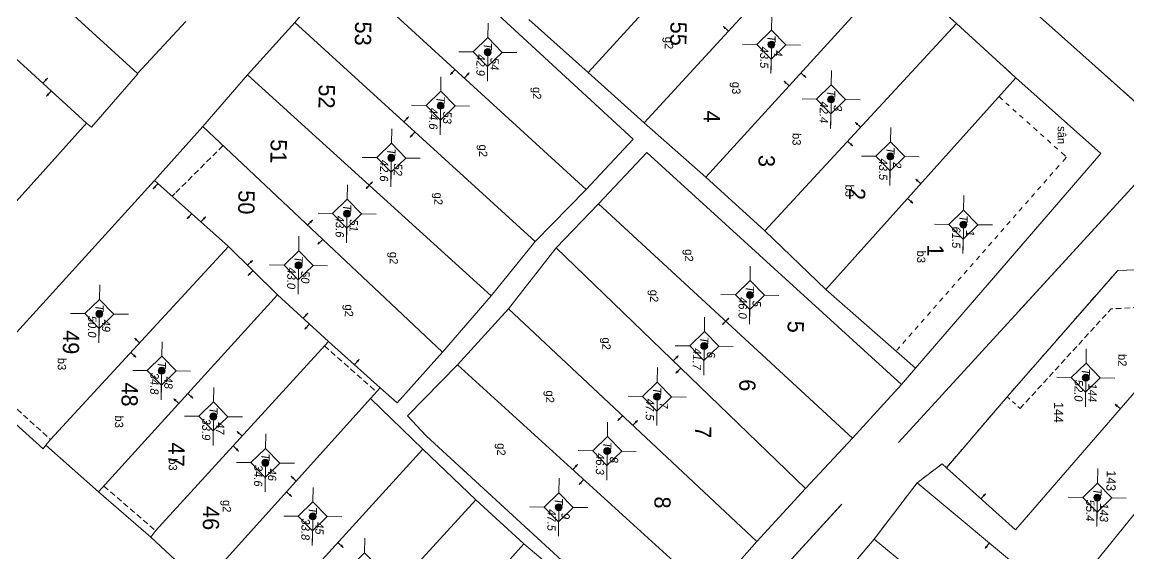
# Model space of a CAD drawing. Extents: x 601689 to 602595, y 1189742 to 1190763.
# Drawn here: x 602256.88 to 602304.61, y 1190360.97 to 1190383.88 of the extents above; entities that cross this region are included whole.
import ezdxf
from ezdxf.enums import TextEntityAlignment as Align

# ---------------------------------------------------------------- set-up
doc = ezdxf.new("R2010")
doc.units = 0
doc.header["$MEASUREMENT"] = 0
doc.linetypes.add('HIDDEN', pattern=[0.375, 0.25, -0.125])
for name, color, linetype in [('10', 250, 'Continuous'), ('11', 7, 'Continuous'), ('13', 7, 'Continuous'), ('14', 7, 'Continuous'), ('15', 7, 'Continuous'), ('16', 7, 'Continuous'), ('22', 7, 'Continuous'), ('25', 7, 'Continuous'), ('53', 7, 'Continuous'), ('57', 7, 'Continuous')]:
    doc.layers.add(name, color=color, linetype=linetype)
doc.layers.get('0').off()
doc.styles.add('TXT', font='vnshx.shx')

# ---------------------------------------------------------------- blocks, each defined once
blk = doc.blocks.new('BDONG')
at = {"color": 7, "linetype": 'Continuous', "lineweight": 0}
for p, q in [((0, 0), (0, -1.508)), ((0, 0), (2.759, 0)), ((0.342, 0), (0.342, -1.508)), ((0.797, 0), (0.797, -1.508)), ((1.274, 0), (1.274, -1.508)), ((1.73, 0), (1.73, -1.508)), ((1.753, 0), (1.753, -1.508)), ((2.072, 0), (2.072, -1.508)), ((2.759, 0), (2.759, -1.508)), ((0, -0.308), (1.73, -0.308)), ((1.753, -0.308), (2.759, -0.308)), ((0, -0.458), (1.73, -0.458)), ((1.753, -0.458), (2.759, -0.458)), ((0, -0.608), (1.73, -0.608)), ((1.753, -0.608), (2.759, -0.608)), ((0, -0.758), (1.73, -0.758)), ((1.753, -0.758), (2.759, -0.758)), ((0, -0.908), (1.73, -0.908)), ((1.753, -0.908), (2.759, -0.908)), ((0, -1.058), (1.73, -1.058)), ((1.753, -1.058), (2.759, -1.058)), ((0, -1.208), (1.73, -1.208)), ((1.753, -1.208), (2.759, -1.208)), ((0, -1.358), (1.73, -1.358)), ((1.753, -1.358), (2.759, -1.358)), ((0, -1.508), (1.73, -1.508)), ((1.753, -1.508), (2.759, -1.508))]:
    blk.add_line(p, q, dxfattribs=at)
at = {"color": 7, "linetype": 'Continuous', "lineweight": 0, "style": 'TXT'}
blk.add_text('B%%182ng c%%184c th%%246a bi%%213n %%174%%233ng ', height=0.049998, rotation=360, dxfattribs=at).set_placement((0.008, 0.046))
for s, height, p in [('(D%%239ng cho ch%%216nh l%%253 bi%%213n %%174%%233ng)', 0.054, (1.743, 0.05)), ('s%%232 TT', 0.05, (0.21, -0.099)), ('s%%232 hi%%214u th%%246a', 0.049998, (1.135, -0.103)), ('s%%232 hi%%214u', 0.049998, (0.639, -0.104)), ('s%%232 hi%%214u th%%246a', 0.049998, (1.612, -0.107)), ('s%%232 TT', 0.05, (1.936, -0.114)), ('s%%232 hi%%214u th%%246a b%%225', 0.049998, (2.559, -0.108)), ('g%%232c c%%241a th%%246a', 0.049998, (1.137, -0.187)), ('Th%%246a th%%170m', 0.049998, (0.227, -0.214)), ('Th%%246a th%%170m', 0.049998, (0.63, -0.213)), ('l%%169n c%%203n', 0.049998, (1.56, -0.224)), ('Th%%246a b%%225', 0.049998, (1.956, -0.203)), ('(ch%%216 %%174%%184nh s%%232 m%%233t l%%199n)', 0.049998, (2.638, -0.204)), ('m%%237i th%%170m', 0.049998, (1.101, -0.282))]:
    blk.add_text(s, height=height, rotation=360, dxfattribs=at).set_placement(p, align=Align.CENTER)
blk = doc.blocks.new('BANG')
at = {"color": 7, "linetype": 'Continuous', "lineweight": 0, "xscale": 9.999585560760034, "yscale": 9.999585560760034, "rotation": 359.9999199552673}
blk.add_blockref('BDONG', (0, 0), dxfattribs=at)
blk = doc.blocks.new('NH3R')
at = {"layer": '16', "color": 7, "linetype": 'Continuous', "lineweight": 0}
for p, q in [((0, 0), (0.297, -0.005)), ((0.297, -0.005), (0.186, 0.031)), ((0.297, -0.005), (0.189, -0.033))]:
    blk.add_line(p, q, dxfattribs=at)
blk = doc.blocks.new('*M308308308308')
at = {"layer": '13', "color": 3, "linetype": 'Continuous', "lineweight": 0}
blk.add_line((602474.359, 1189966.827), (602475.379, 1189966.827), dxfattribs=at)
at = {"layer": '13', "color": 3, "linetype": 'Continuous', "lineweight": 0, "style": 'TXT', "oblique": 7.6055}
for s, p in [('143', (602474.509, 1189967.127)), ('55.4', (602474.359, 1189966.527))]:
    blk.add_text(s, height=0.36, dxfattribs=at).set_placement(p, align=Align.MIDDLE_LEFT)
blk.add_text('T', height=0.36, dxfattribs=at).set_placement((602474.162, 1189966.827), align=Align.MIDDLE_RIGHT)
blk = doc.blocks.new('*M312312312312')
at = {"layer": '13', "color": 3, "linetype": 'Continuous', "lineweight": 0}
blk.add_line((602469.201, 1189966.256), (602470.221, 1189966.256), dxfattribs=at)
at = {"layer": '13', "color": 3, "linetype": 'Continuous', "lineweight": 0, "style": 'TXT', "oblique": 7.6055}
for s, p in [('144', (602469.351, 1189966.556)), ('52.0', (602469.201, 1189965.956))]:
    blk.add_text(s, height=0.36, dxfattribs=at).set_placement(p, align=Align.MIDDLE_LEFT)
blk.add_text('T', height=0.36, dxfattribs=at).set_placement((602469.004, 1189966.256), align=Align.MIDDLE_RIGHT)
blk = doc.blocks.new('CENTRD')
at = {"layer": '11', "linetype": 'Continuous', "lineweight": 0}
h = blk.add_hatch(color=2, dxfattribs=at)
edge = h.paths.add_edge_path()
edge.add_arc((0, 0), 0.15, 0, 360)
at = {"layer": '11', "color": 2, "linetype": 'Continuous', "lineweight": 0}
for p, q in [((0, 1.25), (0, 0.625)), ((0, 0.625), (-0.625, 0)), ((0.625, 0), (0, 0.625)), ((-0.625, 0), (-1.25, 0)), ((-0.625, 0), (0, -0.625)), ((0, -0.625), (0.625, 0)), ((1.25, 0), (0.625, 0)), ((0, -0.625), (0, -1.25))]:
    blk.add_line(p, q, dxfattribs=at)
blk.add_circle((0, 0), 0.15, dxfattribs=at)
blk = doc.blocks.new('NH3')
at = {"layer": '16', "color": 7, "linetype": 'Continuous', "lineweight": 0}
for p, q in [((-0.199, -0.002), (-0.113, 0.021)), ((0.197, -0.012), (0.107, 0.015)), ((-0.199, -0.002), (0.197, -0.012)), ((-0.199, -0.002), (-0.116, -0.035)), ((0.197, -0.012), (0.104, -0.027))]:
    blk.add_line(p, q, dxfattribs=at)
blk = doc.blocks.new('*M1081108110811081')
at = {"layer": '13', "color": 3, "linetype": 'Continuous', "lineweight": 0}
blk.add_line((602462.677, 1189960.881), (602463.697, 1189960.881), dxfattribs=at)
at = {"layer": '13', "color": 3, "linetype": 'Continuous', "lineweight": 0, "style": 'TXT', "oblique": 7.6055}
for s, p in [('1', (602462.827, 1189961.181)), ('61.5', (602462.677, 1189960.581))]:
    blk.add_text(s, height=0.36, dxfattribs=at).set_placement(p, align=Align.MIDDLE_LEFT)
blk.add_text('T', height=0.36, dxfattribs=at).set_placement((602462.48, 1189960.881), align=Align.MIDDLE_RIGHT)
blk = doc.blocks.new('*M1082108210821082')
at = {"layer": '13', "color": 3, "linetype": 'Continuous', "lineweight": 0}
blk.add_line((602459.787, 1189957.689), (602460.807, 1189957.689), dxfattribs=at)
at = {"layer": '13', "color": 3, "linetype": 'Continuous', "lineweight": 0, "style": 'TXT', "oblique": 7.6055}
for s, p in [('2', (602459.937, 1189957.989)), ('43.5', (602459.787, 1189957.389))]:
    blk.add_text(s, height=0.36, dxfattribs=at).set_placement(p, align=Align.MIDDLE_LEFT)
blk.add_text('T', height=0.36, dxfattribs=at).set_placement((602459.59, 1189957.689), align=Align.MIDDLE_RIGHT)
blk = doc.blocks.new('*M1083108310831083')
at = {"layer": '13', "color": 3, "linetype": 'Continuous', "lineweight": 0}
blk.add_line((602457.366, 1189955.097), (602458.386, 1189955.097), dxfattribs=at)
at = {"layer": '13', "color": 3, "linetype": 'Continuous', "lineweight": 0, "style": 'TXT', "oblique": 7.6055}
blk.add_text('T', height=0.36, dxfattribs=at).set_placement((602457.169, 1189955.097), align=Align.MIDDLE_RIGHT)
for s, p in [('3', (602457.516, 1189955.397)), ('42.4', (602457.366, 1189954.797))]:
    blk.add_text(s, height=0.36, dxfattribs=at).set_placement(p, align=Align.MIDDLE_LEFT)
blk = doc.blocks.new('*M1084108410841084')
at = {"layer": '13', "color": 3, "linetype": 'Continuous', "lineweight": 0}
blk.add_line((602455.042, 1189952.49), (602456.062, 1189952.49), dxfattribs=at)
at = {"layer": '13', "color": 3, "linetype": 'Continuous', "lineweight": 0, "style": 'TXT', "oblique": 7.6055}
for s, p in [('4', (602455.192, 1189952.79)), ('43.5', (602455.042, 1189952.19))]:
    blk.add_text(s, height=0.36, dxfattribs=at).set_placement(p, align=Align.MIDDLE_LEFT)
blk.add_text('T', height=0.36, dxfattribs=at).set_placement((602454.845, 1189952.49), align=Align.MIDDLE_RIGHT)
blk = doc.blocks.new('*M1085108510851085')
at = {"layer": '13', "color": 3, "linetype": 'Continuous', "lineweight": 0}
blk.add_line((602465.847, 1189951.719), (602466.867, 1189951.719), dxfattribs=at)
at = {"layer": '13', "color": 3, "linetype": 'Continuous', "lineweight": 0, "style": 'TXT', "oblique": 7.6055}
blk.add_text('T', height=0.36, dxfattribs=at).set_placement((602465.65, 1189951.719), align=Align.MIDDLE_RIGHT)
for s, p in [('5', (602465.997, 1189952.019)), ('46.0', (602465.847, 1189951.419))]:
    blk.add_text(s, height=0.36, dxfattribs=at).set_placement(p, align=Align.MIDDLE_LEFT)
blk = doc.blocks.new('*M1088108810881088')
at = {"layer": '13', "color": 3, "linetype": 'Continuous', "lineweight": 0}
blk.add_line((602468.076, 1189949.781), (602469.096, 1189949.781), dxfattribs=at)
at = {"layer": '13', "color": 3, "linetype": 'Continuous', "lineweight": 0, "style": 'TXT', "oblique": 7.6055}
blk.add_text('T', height=0.36, dxfattribs=at).set_placement((602467.879, 1189949.781), align=Align.MIDDLE_RIGHT)
for s, p in [('6', (602468.226, 1189950.081)), ('41.7', (602468.076, 1189949.481))]:
    blk.add_text(s, height=0.36, dxfattribs=at).set_placement(p, align=Align.MIDDLE_LEFT)
blk = doc.blocks.new('*M1090109010901090')
at = {"layer": '13', "color": 3, "linetype": 'Continuous', "lineweight": 0}
blk.add_line((602470.285, 1189947.782), (602471.305, 1189947.782), dxfattribs=at)
at = {"layer": '13', "color": 3, "linetype": 'Continuous', "lineweight": 0, "style": 'TXT', "oblique": 7.6055}
for s, p in [('7', (602470.435, 1189948.082)), ('47.5', (602470.285, 1189947.482))]:
    blk.add_text(s, height=0.36, dxfattribs=at).set_placement(p, align=Align.MIDDLE_LEFT)
blk.add_text('T', height=0.36, dxfattribs=at).set_placement((602470.088, 1189947.782), align=Align.MIDDLE_RIGHT)
blk = doc.blocks.new('*M1094109410941094')
at = {"layer": '13', "color": 3, "linetype": 'Continuous', "lineweight": 0}
blk.add_line((602472.66, 1189945.665), (602473.68, 1189945.665), dxfattribs=at)
at = {"layer": '13', "color": 3, "linetype": 'Continuous', "lineweight": 0, "style": 'TXT', "oblique": 7.6055}
for s, p in [('8', (602472.81, 1189945.965)), ('46.3', (602472.66, 1189945.365))]:
    blk.add_text(s, height=0.36, dxfattribs=at).set_placement(p, align=Align.MIDDLE_LEFT)
blk.add_text('T', height=0.36, dxfattribs=at).set_placement((602472.463, 1189945.665), align=Align.MIDDLE_RIGHT)
blk = doc.blocks.new('*M1097109710971097')
at = {"layer": '13', "color": 3, "linetype": 'Continuous', "lineweight": 0}
blk.add_line((602475.111, 1189943.612), (602476.131, 1189943.612), dxfattribs=at)
at = {"layer": '13', "color": 3, "linetype": 'Continuous', "lineweight": 0, "style": 'TXT', "oblique": 7.6055}
blk.add_text('T', height=0.36, dxfattribs=at).set_placement((602474.914, 1189943.612), align=Align.MIDDLE_RIGHT)
for s, p in [('9', (602475.261, 1189943.912)), ('47.5', (602475.111, 1189943.312))]:
    blk.add_text(s, height=0.36, dxfattribs=at).set_placement(p, align=Align.MIDDLE_LEFT)
blk = doc.blocks.new('*M1103110311031103')
at = {"layer": '13', "color": 3, "linetype": 'Continuous', "lineweight": 0}
blk.add_line((602455.545, 1189940.266), (602456.565, 1189940.266), dxfattribs=at)
at = {"layer": '13', "color": 3, "linetype": 'Continuous', "lineweight": 0, "style": 'TXT', "oblique": 7.6055}
blk.add_text('T', height=0.36, dxfattribs=at).set_placement((602455.348, 1189940.266), align=Align.MIDDLE_RIGHT)
for s, p in [('54', (602455.695, 1189940.566)), ('42.9', (602455.545, 1189939.966))]:
    blk.add_text(s, height=0.36, dxfattribs=at).set_placement(p, align=Align.MIDDLE_LEFT)
blk = doc.blocks.new('*M1109110911091109')
at = {"layer": '13', "color": 3, "linetype": 'Continuous', "lineweight": 0}
blk.add_line((602457.885, 1189938.263), (602458.905, 1189938.263), dxfattribs=at)
at = {"layer": '13', "color": 3, "linetype": 'Continuous', "lineweight": 0, "style": 'TXT', "oblique": 7.6055}
for s, p in [('53', (602458.035, 1189938.563)), ('44.6', (602457.885, 1189937.963))]:
    blk.add_text(s, height=0.36, dxfattribs=at).set_placement(p, align=Align.MIDDLE_LEFT)
blk.add_text('T', height=0.36, dxfattribs=at).set_placement((602457.688, 1189938.263), align=Align.MIDDLE_RIGHT)
blk = doc.blocks.new('*M1113111311131113')
at = {"layer": '13', "color": 3, "linetype": 'Continuous', "lineweight": 0}
blk.add_line((602460.159, 1189936.17), (602461.179, 1189936.17), dxfattribs=at)
at = {"layer": '13', "color": 3, "linetype": 'Continuous', "lineweight": 0, "style": 'TXT', "oblique": 7.6055}
for s, p in [('52', (602460.309, 1189936.47)), ('42.6', (602460.159, 1189935.87))]:
    blk.add_text(s, height=0.36, dxfattribs=at).set_placement(p, align=Align.MIDDLE_LEFT)
blk.add_text('T', height=0.36, dxfattribs=at).set_placement((602459.962, 1189936.17), align=Align.MIDDLE_RIGHT)
blk = doc.blocks.new('*M1118111811181118')
at = {"layer": '13', "color": 3, "linetype": 'Continuous', "lineweight": 0}
blk.add_line((602462.594, 1189934.297), (602463.614, 1189934.297), dxfattribs=at)
at = {"layer": '13', "color": 3, "linetype": 'Continuous', "lineweight": 0, "style": 'TXT', "oblique": 7.6055}
for s, p in [('51', (602462.744, 1189934.597)), ('43.6', (602462.594, 1189933.997))]:
    blk.add_text(s, height=0.36, dxfattribs=at).set_placement(p, align=Align.MIDDLE_LEFT)
blk.add_text('T', height=0.36, dxfattribs=at).set_placement((602462.397, 1189934.297), align=Align.MIDDLE_RIGHT)
blk = doc.blocks.new('*M1119111911191119')
at = {"layer": '13', "color": 3, "linetype": 'Continuous', "lineweight": 0}
blk.add_line((602475.662, 1189933.008), (602476.682, 1189933.008), dxfattribs=at)
at = {"layer": '13', "color": 3, "linetype": 'Continuous', "lineweight": 0, "style": 'TXT', "oblique": 7.6055}
for s, p in [('45', (602475.812, 1189933.308)), ('33.8', (602475.662, 1189932.708))]:
    blk.add_text(s, height=0.36, dxfattribs=at).set_placement(p, align=Align.MIDDLE_LEFT)
blk.add_text('T', height=0.36, dxfattribs=at).set_placement((602475.465, 1189933.008), align=Align.MIDDLE_RIGHT)
blk = doc.blocks.new('*M1123112311231123')
at = {"layer": '13', "color": 3, "linetype": 'Continuous', "lineweight": 0}
blk.add_line((602464.85, 1189932.239), (602465.87, 1189932.239), dxfattribs=at)
at = {"layer": '13', "color": 3, "linetype": 'Continuous', "lineweight": 0, "style": 'TXT', "oblique": 7.6055}
for s, p in [('50', (602465, 1189932.539)), ('43.0', (602464.85, 1189931.939))]:
    blk.add_text(s, height=0.36, dxfattribs=at).set_placement(p, align=Align.MIDDLE_LEFT)
blk.add_text('T', height=0.36, dxfattribs=at).set_placement((602464.653, 1189932.239), align=Align.MIDDLE_RIGHT)
blk = doc.blocks.new('*M1125112511251125')
at = {"layer": '13', "color": 3, "linetype": 'Continuous', "lineweight": 0}
blk.add_line((602473.382, 1189930.936), (602474.402, 1189930.936), dxfattribs=at)
at = {"layer": '13', "color": 3, "linetype": 'Continuous', "lineweight": 0, "style": 'TXT', "oblique": 7.6055}
for s, p in [('46', (602473.532, 1189931.236)), ('34.6', (602473.382, 1189930.636))]:
    blk.add_text(s, height=0.36, dxfattribs=at).set_placement(p, align=Align.MIDDLE_LEFT)
blk.add_text('T', height=0.36, dxfattribs=at).set_placement((602473.185, 1189930.936), align=Align.MIDDLE_RIGHT)
blk = doc.blocks.new('*M1130113011301130')
at = {"layer": '13', "color": 3, "linetype": 'Continuous', "lineweight": 0}
blk.add_line((602471.416, 1189928.665), (602472.436, 1189928.665), dxfattribs=at)
at = {"layer": '13', "color": 3, "linetype": 'Continuous', "lineweight": 0, "style": 'TXT', "oblique": 7.6055}
for s, p in [('47', (602471.566, 1189928.965)), ('33.9', (602471.416, 1189928.365))]:
    blk.add_text(s, height=0.36, dxfattribs=at).set_placement(p, align=Align.MIDDLE_LEFT)
blk.add_text('T', height=0.36, dxfattribs=at).set_placement((602471.219, 1189928.665), align=Align.MIDDLE_RIGHT)
blk = doc.blocks.new('*M1135113511351135')
at = {"layer": '13', "color": 3, "linetype": 'Continuous', "lineweight": 0}
blk.add_line((602469.479, 1189926.403), (602470.499, 1189926.403), dxfattribs=at)
at = {"layer": '13', "color": 3, "linetype": 'Continuous', "lineweight": 0, "style": 'TXT', "oblique": 7.6055}
blk.add_text('T', height=0.36, dxfattribs=at).set_placement((602469.282, 1189926.403), align=Align.MIDDLE_RIGHT)
for s, p in [('48', (602469.629, 1189926.703)), ('34.8', (602469.479, 1189926.103))]:
    blk.add_text(s, height=0.36, dxfattribs=at).set_placement(p, align=Align.MIDDLE_LEFT)
blk = doc.blocks.new('*M1141114111411141')
at = {"layer": '13', "color": 3, "linetype": 'Continuous', "lineweight": 0}
blk.add_line((602467.065, 1189923.681), (602468.085, 1189923.681), dxfattribs=at)
at = {"layer": '13', "color": 3, "linetype": 'Continuous', "lineweight": 0, "style": 'TXT', "oblique": 7.6055}
for s, p in [('49', (602467.215, 1189923.981)), ('50.0', (602467.065, 1189923.381))]:
    blk.add_text(s, height=0.36, dxfattribs=at).set_placement(p, align=Align.MIDDLE_LEFT)
blk.add_text('T', height=0.36, dxfattribs=at).set_placement((602466.868, 1189923.681), align=Align.MIDDLE_RIGHT)

msp = doc.modelspace()

# ---------------------------------------------------------------- linework, layer by layer
at = {"layer": '10', "color": 7, "linetype": 'Continuous', "lineweight": 0}
for p, q in [((602261.851, 1190381.674), (602250.888, 1190391.705)), ((602281.292, 1190381.717), (602289.628, 1190390.853)), ((602292.099, 1190388.689), (602283.713, 1190379.544)), ((602270.694, 1190386.283), (602268.641, 1190383.871)), ((602270.694, 1190386.283), (602281.213, 1190376.678)), ((602294.565, 1190386.195), (602286.36, 1190377.207)), ((602294.565, 1190386.195), (602297.171, 1190383.82)), ((602261.851, 1190381.674), (602263.941, 1190383.916)), ((602268.641, 1190383.871), (602266.6, 1190381.609)), ((602268.641, 1190383.871), (602279.002, 1190374.428)), ((602278.733, 1190384.003), (602281.292, 1190381.717)), ((602288.909, 1190374.892), (602297.171, 1190383.82)), ((602297.171, 1190383.82), (602299.74, 1190381.484)), ((602256.609, 1190382.316), (602259.661, 1190379.534)), ((602266.6, 1190381.609), (602264.68, 1190379.385)), ((602266.6, 1190381.609), (602277.11, 1190372.094)), ((602281.292, 1190381.717), (602283.713, 1190379.544)), ((602299.74, 1190381.484), (602291.544, 1190372.357)), ((602283.713, 1190379.544), (602286.36, 1190377.207)), ((602264.68, 1190379.385), (602262.598, 1190377.053)), ((602264.68, 1190379.385), (602275.007, 1190369.663)), ((602265.789, 1190374.21), (602262.598, 1190377.053)), ((602286.36, 1190377.207), (602288.909, 1190374.892)), ((602279.002, 1190374.428), (602281.213, 1190376.678)), ((602281.735, 1190376.051), (602279.908, 1190374.156)), ((602292.686, 1190365.95), (602281.735, 1190376.051)), ((602291.544, 1190372.357), (602288.909, 1190374.892)), ((602267.9, 1190372.131), (602265.789, 1190374.21)), ((602277.11, 1190372.094), (602279.002, 1190374.428)), ((602279.908, 1190374.156), (602277.862, 1190371.524)), ((602290.667, 1190363.787), (602279.908, 1190374.156)), ((602260.173, 1190363.636), (602267.9, 1190372.131)), ((602270.093, 1190370.121), (602267.9, 1190372.131)), ((602275.007, 1190369.663), (602277.11, 1190372.094)), ((602277.862, 1190371.524), (602275.659, 1190369.114)), ((602288.566, 1190361.507), (602277.862, 1190371.524)), ((602311.129, 1190370.448), (602301.729, 1190358.836)), ((602270.093, 1190370.121), (602272.325, 1190368.129)), ((602275.659, 1190369.114), (602286.554, 1190359.224)), ((602272.325, 1190368.129), (602271.909, 1190367.665)), ((602271.909, 1190367.665), (602264.659, 1190359.625)), ((602274.169, 1190365.484), (602271.909, 1190367.665)), ((602257.9, 1190365.647), (602260.173, 1190363.636)), ((602290.667, 1190363.787), (602292.686, 1190365.95)), ((602274.169, 1190365.484), (602266.838, 1190357.435)), ((602276.449, 1190363.303), (602274.169, 1190365.484)), ((602288.566, 1190361.507), (602290.667, 1190363.787)), ((602295.48, 1190364.032), (602293.628, 1190361.607)), ((602295.48, 1190364.032), (602301.729, 1190358.836)), ((602260.173, 1190363.636), (602262.427, 1190361.695)), ((602269.181, 1190355.382), (602276.449, 1190363.303)), ((602278.514, 1190361.395), (602276.449, 1190363.303)), ((602262.427, 1190361.695), (602264.659, 1190359.625)), ((602278.514, 1190361.395), (602271.424, 1190353.491)), ((602280.956, 1190359.361), (602278.514, 1190361.395)), ((602286.554, 1190359.224), (602288.566, 1190361.507)), ((602293.628, 1190361.607), (602291.695, 1190359.324)), ((602293.628, 1190361.607), (602302.695, 1190354.123))]:
    msp.add_line(p, q, dxfattribs=at)
for points in [[(602281.213, 1190376.678), (602283.233, 1190378.841), (602272.656, 1190388.596), (602270.694, 1190386.283)], [(602259.661, 1190379.534), (602259.879, 1190379.351), (602261.87, 1190381.653), (602261.851, 1190381.674)], [(602299.74, 1190381.484), (602303.406, 1190378.224), (602295.408, 1190368.973), (602291.544, 1190372.357)], [(602248.909, 1190373.611), (602251.626, 1190371.144), (602251.895, 1190371.08), (602252.226, 1190371.145), (602252.377, 1190371.223), (602254.238, 1190373.528), (602257.538, 1190377.153), (602259.661, 1190379.534)], [(602281.735, 1190376.051), (602283.825, 1190378.262), (602294.798, 1190368.272), (602292.686, 1190365.95)], [(602262.598, 1190377.053), (602254.637, 1190368.332), (602257.788, 1190365.499), (602257.9, 1190365.647)], [(602265.789, 1190374.21), (602258.104, 1190365.904), (602257.9, 1190365.647)], [(602296.74, 1190364.684), (602299.361, 1190367.739), (602304.127, 1190373.184), (602307.788, 1190373.314), (602308.766, 1190372.43)], [(602308.766, 1190372.43), (602299.713, 1190362.004), (602296.74, 1190364.684)], [(602262.427, 1190361.695), (602262.64, 1190361.962), (602270.093, 1190370.121)], [(602272.325, 1190368.129), (602273.057, 1190367.479), (602275.007, 1190369.663)], [(602275.659, 1190369.114), (602273.498, 1190366.913), (602274.307, 1190366.062), (602284.41, 1190356.773), (602286.554, 1190359.224)], [(602296.74, 1190364.684), (602296.552, 1190364.847), (602295.48, 1190364.032)]]:
    msp.add_lwpolyline(points, dxfattribs=at)
at = {"layer": '14', "color": 6, "linetype": 'HIDDEN', "lineweight": 0}
for p, q in [((602299.009, 1190380.674), (602299.157, 1190380.542)), ((602299.305, 1190380.411), (602299.453, 1190380.279)), ((602299.601, 1190380.136), (602299.749, 1190380.004)), ((602299.897, 1190379.872), (602300.055, 1190379.74)), ((602300.205, 1190379.608), (602300.353, 1190379.475)), ((602300.501, 1190379.344), (602300.649, 1190379.202)), ((602300.797, 1190379.07), (602300.945, 1190378.938)), ((602265.548, 1190378.563), (602263.47, 1190376.502)), ((602301.093, 1190378.806), (602301.241, 1190378.673)), ((602301.389, 1190378.541), (602301.537, 1190378.409)), ((602301.686, 1190378.278), (602301.923, 1190378.064)), ((602301.923, 1190378.064), (602301.73, 1190377.847)), ((602301.598, 1190377.699), (602301.466, 1190377.55)), ((602301.07, 1190377.096), (602300.938, 1190376.948)), ((602301.334, 1190377.402), (602301.201, 1190377.244)), ((602300.806, 1190376.8), (602300.674, 1190376.651)), ((602263.47, 1190376.502), (602263.348, 1190376.383)), ((602300.277, 1190376.197), (602300.145, 1190376.048)), ((602300.541, 1190376.493), (602300.409, 1190376.345)), ((602300.014, 1190375.9), (602299.881, 1190375.742)), ((602299.485, 1190375.298), (602299.353, 1190375.149)), ((602299.749, 1190375.594), (602299.617, 1190375.446)), ((602298.957, 1190374.695), (602298.825, 1190374.546)), ((602299.22, 1190374.991), (602299.089, 1190374.843)), ((602298.693, 1190374.398), (602298.56, 1190374.24)), ((602298.164, 1190373.796), (602298.033, 1190373.647)), ((602298.428, 1190374.092), (602298.296, 1190373.944)), ((602297.901, 1190373.489), (602297.768, 1190373.341)), ((602297.372, 1190372.896), (602297.24, 1190372.748)), ((602297.636, 1190373.193), (602297.504, 1190373.044)), ((602296.844, 1190372.294), (602296.712, 1190372.145)), ((602297.107, 1190372.59), (602296.976, 1190372.442)), ((602296.58, 1190371.997), (602296.447, 1190371.839)), ((602296.051, 1190371.394), (602295.92, 1190371.246)), ((602296.315, 1190371.691), (602296.183, 1190371.542)), ((602299.915, 1190367.231), (602303.844, 1190371.528)), ((602307.287, 1190371.7), (602303.844, 1190371.528)), ((602295.787, 1190371.088), (602295.655, 1190370.94)), ((602295.259, 1190370.495), (602295.126, 1190370.337)), ((602295.523, 1190370.792), (602295.391, 1190370.643)), ((602269.92, 1190369.932), (602272.163, 1190367.951)), ((602294.731, 1190369.892), (602294.599, 1190369.744)), ((602294.995, 1190370.189), (602294.863, 1190370.04)), ((602254.993, 1190368.707), (602258.104, 1190365.904)), ((602299.361, 1190367.739), (602299.47, 1190367.637)), ((602299.588, 1190367.535), (602299.716, 1190367.414)), ((602299.816, 1190367.323), (602299.915, 1190367.231)), ((602260.407, 1190363.893), (602262.64, 1190361.962))]:
    msp.add_line(p, q, dxfattribs=at)
at = {"layer": '22', "color": 7, "linetype": 'HIDDEN', "lineweight": 0}
for q in [(602307.788, 1190373.314), (602299.361, 1190367.739)]:
    msp.add_line((602304.127, 1190373.184), q, dxfattribs=at)
msp.add_lwpolyline([(602299.361, 1190367.739), (602296.74, 1190364.684), (602296.552, 1190364.847), (602295.48, 1190364.032), (602293.628, 1190361.607), (602291.695, 1190359.324), (602289.657, 1190357.241), (602287.365, 1190354.942), (602279.665, 1190346.967), (602283.15, 1190343.609), (602285.558, 1190341.327), (602287.957, 1190339.044), (602289.802, 1190340.869)], dxfattribs=at)
at = {"layer": '25', "color": 7, "linetype": 'Continuous', "lineweight": 0}
for p, q in [((602294.565, 1190386.195), (602297.171, 1190383.82)), ((602297.171, 1190383.82), (602299.74, 1190381.484)), ((602299.138, 1190382.032), (602299.74, 1190381.484)), ((602299.74, 1190381.484), (602303.406, 1190378.224)), ((602299.74, 1190381.484), (602303.406, 1190378.224)), ((602303.406, 1190378.224), (602295.408, 1190368.973)), ((602303.406, 1190378.224), (602298.517, 1190372.57)), ((602304.127, 1190373.184), (602307.788, 1190373.314)), ((602304.127, 1190373.184), (602301.464, 1190370.14)), ((602295.408, 1190368.973), (602294.798, 1190368.272)), ((602292.686, 1190365.95), (602294.798, 1190368.272)), ((602290.667, 1190363.787), (602292.686, 1190365.95)), ((602288.566, 1190361.507), (602290.667, 1190363.787)), ((602286.554, 1190359.224), (602288.566, 1190361.507))]:
    msp.add_line(p, q, dxfattribs=at)
at = {"layer": '57', "color": 172, "linetype": 'Continuous', "lineweight": 0}
for p, q in [((602287.369, 1190396.065), (602318.609, 1190368.205)), ((602287.547, 1190395.902), (602311.09, 1190374.908)), ((602294.674, 1190365.773), (602306.664, 1190378.86)), ((602294.674, 1190365.773), (602306.664, 1190378.86)), ((602299.811, 1190371.372), (602306.664, 1190378.86)), ((602276.471, 1190345.912), (602292.227, 1190363.107)), ((602276.471, 1190345.912), (602292.176, 1190363.047))]:
    msp.add_line(p, q, dxfattribs=at)
msp.add_lwpolyline([(602303.167, 1190381.978), (602306.664, 1190378.86), (602310.448, 1190375.487), (602318.609, 1190368.205)], dxfattribs=at)

# ---------------------------------------------------------------- block references
at = {"color": 7, "linetype": 'Continuous', "lineweight": 0, "rotation": 269.2144660607985}
msp.add_blockref('BANG', (602262.228, 1190392.439), dxfattribs=at)
at = {"layer": '11', "color": 2, "linetype": 'Continuous', "lineweight": 0, "rotation": 269.1680420500809}
for p in [(602276.963, 1190382.591), (602289.193, 1190382.917), (602291.766, 1190380.555), (602274.927, 1190380.281), (602272.801, 1190378.037), (602294.323, 1190378.097), (602270.893, 1190375.63), (602297.473, 1190375.161), (602268.802, 1190373.404), (602288.266, 1190372.124), (602260.213, 1190371.313), (602286.296, 1190369.923), (602262.9, 1190368.86), (602302.752, 1190368.559), (602284.265, 1190367.744), (602265.133, 1190366.89), (602282.113, 1190365.4), (602267.375, 1190364.892), (602303.248, 1190363.394), (602280.025, 1190362.979), (602269.414, 1190362.582), (602271.644, 1190360.39)]:
    msp.add_blockref('CENTRD', p, dxfattribs=at)
at = {"layer": '13', "color": 3, "linetype": 'Continuous', "lineweight": 0, "rotation": 269.1680420500809}
for name in ['*M1084108410841084', '*M1103110311031103', '*M1083108310831083', '*M1109110911091109', '*M1113111311131113', '*M1082108210821082', '*M1118111811181118', '*M1081108110811081', '*M1123112311231123', '*M1085108510851085', '*M1141114111411141', '*M1088108810881088', '*M1135113511351135', '*M312312312312', '*M1090109010901090', '*M1130113011301130', '*M1094109410941094', '*M1125112511251125', '*M308308308308', '*M1097109710971097', '*M1119111911191119']:
    msp.add_blockref(name, (-578790.27, 1810052.359), dxfattribs=at)
at = {"layer": '16', "color": 7, "linetype": 'Continuous', "lineweight": 0}
for name, p, xscale, yscale, rotation in [('NH3R', (602287.337, 1190383.495), 0.9999987737190568, 0.9999987737190568, 137.4797307174071), ('NH3R', (602289.955, 1190381.139), 1.000002703246805, 1.000002703246805, 137.6116307870434), ('NH3R', (602290.462, 1190381.701), 1.000002703246805, 1.000002703246805, 317.6116307870434), ('NH3', (602271.855, 1190376.857), 1.000002000065068, 1.000002000065068, 47.8390283264905), ('NH3R', (602269.191, 1190375.133), 1.000002350078482, 1.000002350078482, 46.72446473888189), ('NH3R', (602269.843, 1190374.524), 1.000002350078482, 1.000002350078482, 226.7244647388818), ('NH3R', (602266.607, 1190373.409), 0.9999983256920209, 0.9999983256920209, 45.45009197137217), ('NH3R', (602266.845, 1190373.175), 0.9999983256920209, 0.9999983256920209, 225.450091971372), ('NH3R', (602261.951, 1190370.062), 1.000002077509734, 1.000002077509734, 137.2250139117936), ('NH3R', (602261.566, 1190369.648), 1.000002077509734, 1.000002077509734, 317.2250139117937), ('NH3R', (602271.209, 1190369.124), 0.9999982353666756, 0.9999982353666756, 48.28323002403483), ('NH3R', (602263.645, 1190367.449), 0.9999985900326585, 0.9999985900326585, 137.7069062564608), ('NH3R', (602264.032, 1190367.884), 0.9999985900326585, 0.9999985900326585, 317.7069062564608)]:
    msp.add_blockref(name, p, dxfattribs=dict(at, xscale=xscale, yscale=yscale, rotation=rotation))
for name, p, rotation in [('NH3R', (602275.553, 1190381.846), 227.6029454605747), ('NH3R', (602257.775, 1190381.25), 47.7535909677209), ('NH3R', (602275.958, 1190381.481), 47.60294546057464), ('NH3R', (602258.14, 1190380.914), 227.7535909677209), ('NH3R', (602273.342, 1190379.587), 47.65964504211306), ('NH3R', (602293.04, 1190379.357), 137.2151974551244), ('NH3R', (602273.826, 1190379.15), 227.6596450421131), ('NH3R', (602292.482, 1190378.754), 317.2151974551244), ('NH3R', (602295.637, 1190376.921), 138.0846459351288), ('NH3R', (602262.736, 1190376.921), 228.2932438006969), ('NH3R', (602295.069, 1190376.278), 318.0846459351288), ('NH3R', (602264.198, 1190375.632), 228.2932438006969), ('NH3R', (602264.593, 1190375.276), 48.29324380069683), ('NH3R', (602268.996, 1190371.126), 47.48010740647329), ('NH3R', (602269.282, 1190370.862), 227.4801074064733), ('NH3', (602287.215, 1190370.995), 47.31949122250485), ('NH3R', (602284.962, 1190369.287), 46.05403367858299), ('NH3R', (602285.288, 1190368.972), 226.054033678583), ('NH3R', (602304.244, 1190367.222), 139.0311086415947), ('NH3R', (602304.244, 1190367.222), 139.0311086415947), ('NH3R', (602282.78, 1190366.926), 226.8940658884794), ('NH3R', (602283.214, 1190366.51), 46.8940658884794), ('NH3R', (602266.366, 1190366.041), 137.5929305597676), ('NH3R', (602265.991, 1190365.606), 317.5929305597677), ('NH3R', (602280.628, 1190364.605), 47.76360573131068), ('NH3R', (602268.7, 1190364.109), 137.9617365925183), ('NH3R', (602281.101, 1190364.169), 227.7636057313106), ('NH3R', (602268.283, 1190363.644), 317.9617365925183), ('NH3R', (602298.221, 1190363.345), 47.96211308447412), ('NH3R', (602270.504, 1190361.454), 317.6781682722907), ('NH3R', (602298.605, 1190361.439), 230.2628508905378)]:
    msp.add_blockref(name, p, dxfattribs=dict(at, rotation=rotation))

# ---------------------------------------------------------------- texts
at = {"layer": '15', "color": 7, "linetype": 'Continuous', "lineweight": 0, "style": 'TXT'}
for s, p in [('g2', (602284.599, 1190382.985)), ('g2', (602278.91, 1190380.823)), ('g3', (602287.503, 1190381.045)), ('b3', (602290.104, 1190378.839)), ('s%%169n', (602301.536, 1190379.014)), ('g2', (602276.586, 1190378.344)), ('b3', (602292.383, 1190376.618)), ('g2', (602274.657, 1190376.271)), ('g2', (602272.732, 1190373.717)), ('g2', (602285.464, 1190373.833)), ('b3', (602295.474, 1190373.776)), ('g2', (602283.96, 1190372.084)), ('g2', (602270.801, 1190371.454)), ('g2', (602281.902, 1190370.031)), ('b3', (602258.419, 1190369.153)), ('g2', (602279.47, 1190367.744)), ('b3', (602260.885, 1190366.669)), ('g2', (602277.369, 1190365.474)), ('b3', (602263.209, 1190364.827)), ('g2', (602265.535, 1190363.025))]:
    msp.add_text(s, height=0.36, rotation=269.2144, dxfattribs=at).set_placement(p, align=Align.CENTER)
msp.add_text('b2', height=0.36, rotation=269.2144, dxfattribs=at).set_placement((602304.336, 1190369.581), align=Align.MIDDLE_LEFT)
at = {"layer": '53', "color": 200, "linetype": 'Continuous', "lineweight": 0, "style": 'TXT'}
for s, height, p in [('53', 0.7, (602271.592, 1190383.911)), ('55', 0.7, (602285.192, 1190383.904)), ('52', 0.7, (602270.025, 1190381.202)), ('4', 0.7, (602286.63, 1190380.074)), ('51', 0.7, (602267.952, 1190378.84)), ('3', 0.7, (602288.993, 1190378.161)), ('50', 0.7, (602266.562, 1190376.639)), ('2', 0.7, (602292.894, 1190376.738)), ('1', 0.7, (602296.271, 1190374.301)), ('5', 0.7, (602290.246, 1190371.014)), ('49', 0.7, (602258.999, 1190370.612)), ('48', 0.7, (602261.528, 1190368.357)), ('6', 0.7, (602288.161, 1190368.493)), ('144', 0.4, (602301.588, 1190367.508)), ('7', 0.7, (602286.253, 1190366.478)), ('47', 0.7, (602263.543, 1190365.77)), ('143', 0.4, (602303.849, 1190364.567)), ('8', 0.7, (602284.502, 1190363.442)), ('46', 0.7, (602265.035, 1190363.03))]:
    msp.add_text(s, height=height, rotation=269.2144, dxfattribs=at).set_placement(p, align=Align.MIDDLE_LEFT)

doc.saveas('drawing.dxf')
